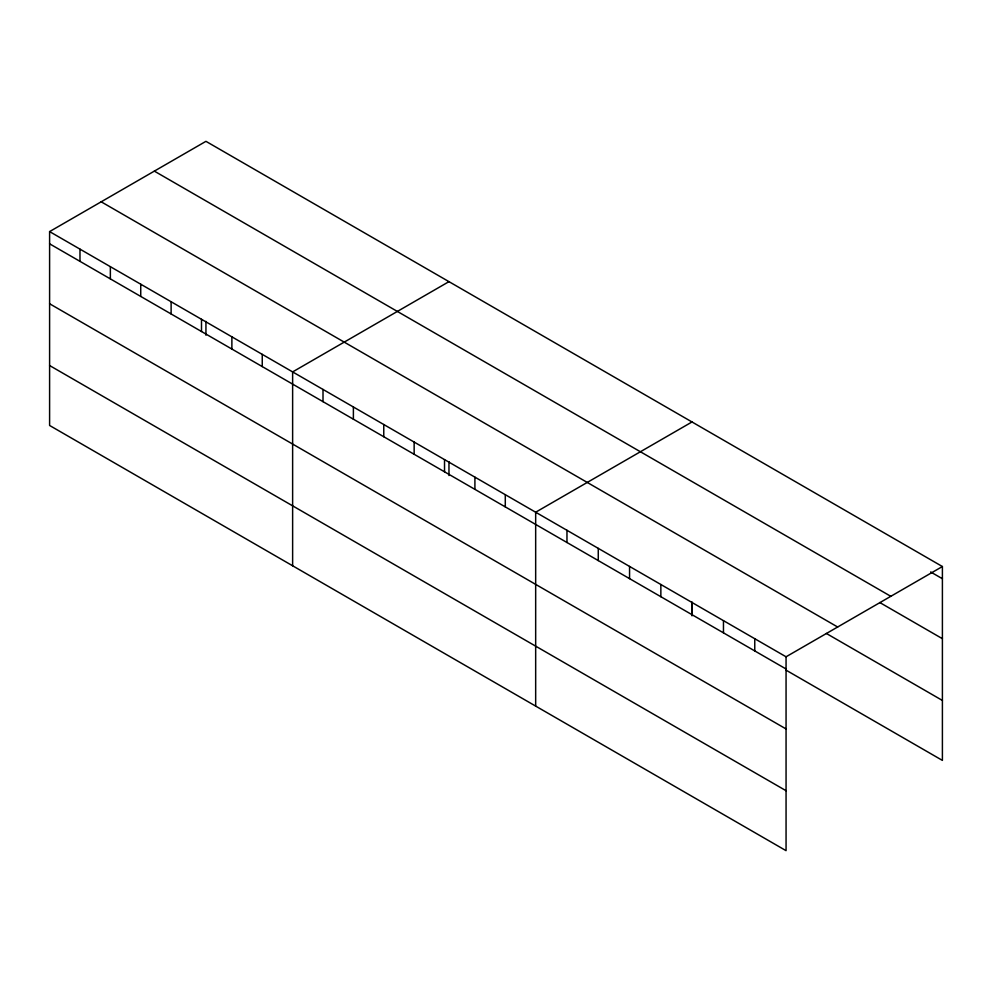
<?xml version="1.0" encoding="UTF-8"?>
<svg xmlns="http://www.w3.org/2000/svg" width="992" height="992" viewBox="0 0 992 992"><rect width="100%" height="100%" fill="white"/><g stroke="black" fill="none" stroke-linecap="round" stroke-linejoin="round"><path stroke-width="1.49" d="M49.6 231.595L786.061 656.791L786.061 850.665L49.6 425.469L49.6 231.595L205.939 141.335L942.4 566.531L942.4 760.405L785.9 670.059M448.967 281.641L292.628 371.913L292.628 565.787M692.007 421.96L535.668 512.219L535.668 706.106M786.061 656.791L942.4 566.531M930.657 571.962L942.4 578.733M154.343 171.12L890.804 596.316M879.805 602.541L942.4 638.687M101.196 201.81L837.657 627.006M826.336 633.442L942.4 700.451M49.6 243.809L786.061 668.992M49.6 303.75L786.061 728.946M49.6 365.527L786.061 790.711M754.763 638.712L754.763 650.926M723.466 620.645L723.466 632.859M692.168 602.578L692.168 614.792M692.007 602.008L692.007 615.846M660.858 584.499L660.858 596.713M629.56 566.432L629.56 578.646M598.263 548.365L598.263 560.579M566.965 530.286L566.965 542.5M505.288 494.686L505.288 506.9M474.908 477.14L474.908 489.354M448.967 461.689L448.967 475.528M444.528 459.606L444.528 471.82M414.148 442.06L414.148 454.274M383.768 424.526L383.768 436.74M353.388 406.98L353.388 419.194M323.008 389.447L323.008 401.661M262.248 354.367L262.248 366.581M231.88 336.834L231.88 349.035M205.939 321.383L205.939 335.209M201.5 319.288L201.5 331.502M171.12 301.754L171.12 313.968M140.74 284.208L140.74 296.422M110.36 266.674L110.36 278.888M79.98 249.128L79.98 261.342"/></g></svg>
